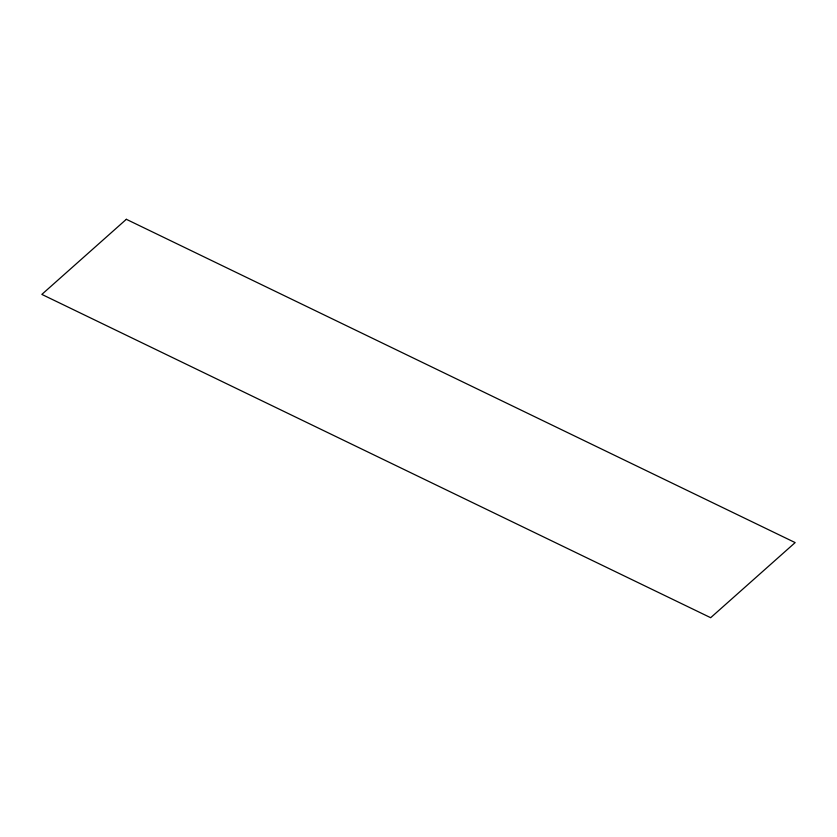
<?xml version="1.0" encoding="UTF-8"?>
<svg xmlns="http://www.w3.org/2000/svg" width="837" height="837" viewBox="0 0 837 837"><rect width="100%" height="100%" fill="white"/><g stroke="black" fill="none" stroke-linecap="round" stroke-linejoin="round"><path stroke-width="1.26" d="M126.335 219.304L41.85 294.404L710.665 617.696L795.15 542.596L126.335 219.304"/></g></svg>
